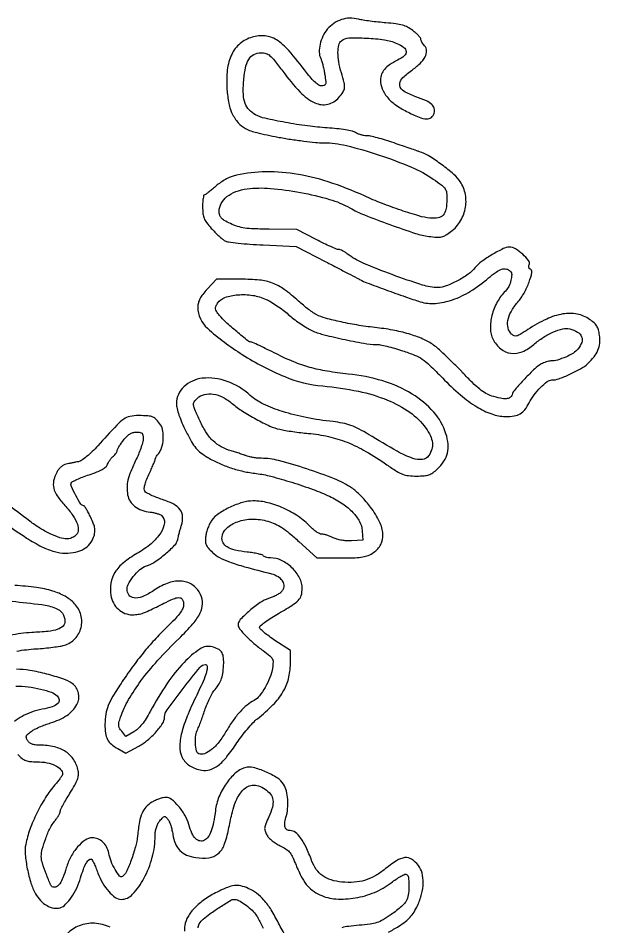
# Model space of a CAD drawing. Extents: x 0 to 2791, y 427 to 2463.
# Drawn here: x 2546.3 to 2791.4, y 1989.4 to 2372.6 of the extents above; entities that cross this region are included whole.
import ezdxf

# ---------------------------------------------------------------- set-up
doc = ezdxf.new("R2010")
doc.units = 0

msp = doc.modelspace()

# ---------------------------------------------------------------- linework, layer by layer
for points in [[(2541.198664, 2159.27503, 0.011036), (2549.853015, 2153.369343, 0.030016), (2556.302084, 2149.704817, 0.042694), (2561.526516, 2147.670161, 0.071633), (2566.180258, 2147, 0.050216), (2570.486948, 2147.433625, 0.079426), (2573.953436, 2148.735318, 0.091729), (2576.495218, 2150.879192, 0.09236), (2578.094299, 2153.785729, 0.040102), (2578.579775, 2155.781547, 0.076535), (2578.589126, 2157.428228, 0.058524), (2578.089734, 2159.275652, 0.015585), (2576.866163, 2162.074814, 0.010956), (2575.918843, 2163.96226, 0.016685), (2575.00697, 2165.553227, 0.011365), (2574.194625, 2166.80253, 0.247773), (2573.820599, 2167, -0.260309), (2572.701564, 2167.624935, -0.013932), (2570.590391, 2171.275623, -0.015321), (2568.705409, 2175.025331, -0.20312), (2568.653348, 2176.539023, -0.178494), (2569.180365, 2177.140302, -0.015011), (2571.053789, 2178.086834, -0.018477), (2573.427337, 2179.092765, -0.013203), (2576.14967, 2180.048125, 0.013692), (2579.459592, 2181.213327, 0.036435), (2581.726203, 2182.276821, 0.052948), (2583.206046, 2183.327363, 0.12168), (2583.97834, 2184.44303, -0.03692), (2584.40651, 2185.359341, -0.024378), (2585.023966, 2186.344898, -0.02455), (2585.722253, 2187.249258, -0.042892), (2586.395824, 2187.913542, 0.031769), (2587.009738, 2188.49266, 0.034265), (2587.528773, 2189.131188, 0.036545), (2587.891922, 2189.735674, 0.117516), (2588, 2190.189167, -0.121785), (2588.135275, 2190.736317, -0.013588), (2588.76924, 2191.864588, -0.015881), (2589.615848, 2193.182918, -0.012247), (2590.618689, 2194.566722, -0.029279), (2592.008062, 2196.182683, -0.061091), (2593.296668, 2197.224895, -0.073976), (2594.624591, 2197.802627, -0.065765), (2596.118689, 2198, -0.033064), (2597.667051, 2197.897497, -0.151968), (2598.473698, 2197.523798, -0.167832), (2598.881485, 2196.782233, -0.042576), (2599, 2195.392967, -0.065307), (2598.817213, 2193.999489, -0.015426), (2598.140929, 2191.747254, -0.015621), (2597.194976, 2189.186032, -0.014823), (2596.075503, 2186.642967, 0.012531), (2593.75126, 2181.428014, 0.038963), (2592.554958, 2177.773013, 0.054601), (2592.157911, 2174.720276, 0.051468), (2592.417006, 2171.590704, 0.095355), (2593.485852, 2168.87995, 0.08769), (2595.509362, 2166.666733, 0.078576), (2598.381075, 2165.103938, 0.058014), (2601.913489, 2164.293025, -0.023564), (2603.345593, 2164.066501, -0.023044), (2604.760902, 2163.705, -0.023664), (2605.970534, 2163.272373, -0.075626), (2606.702851, 2162.831648, -0.256145), (2607.907094, 2159.786279, -0.112962), (2606.374666, 2155.587052, -0.074192), (2602.282036, 2150.948906, -0.046504), (2596.325857, 2146.81481, 0.041878), (2590.64928, 2142.95196, 0.083246), (2587.058512, 2138.886449, 0.09886), (2585.358055, 2134.372666, 0.080437), (2585.344206, 2129.195714, 0.083462), (2586.430053, 2125.966619, 0.087313), (2588.500387, 2123.327005, 0.089572), (2591.296898, 2121.601544, 0.093814), (2594.474724, 2121, 0.041408), (2596.878984, 2121.199453, 0.047979), (2599.097063, 2121.792886, 0.023777), (2602.153112, 2123.102471, 0.003108), (2608.5, 2126.236048, -0.021866), (2612.27463, 2127.926676, -0.12866), (2614.40999, 2128.187321, -0.264462), (2615.576849, 2127.297432, -0.100883), (2616, 2125.221531, -0.10973), (2615.654706, 2123.66709, -0.047061), (2614.571563, 2121.823637, -0.032377), (2612.689207, 2119.542957, -0.01176), (2609.743488, 2116.554865, 0.012274), (2604.280259, 2111.001636, 0.015517), (2599.521807, 2105.594257, 0.014969), (2594.975354, 2099.744473, 0.010205), (2590.147041, 2092.841181, 0.010499), (2586.229698, 2086.715186, 0.040425), (2584.196327, 2082.683591, 0.056846), (2583.199686, 2079.120632, 0.037877), (2582.845912, 2074.891806, 0.034576), (2583.081784, 2071.053749, 0.088517), (2583.920301, 2068.409486, 0.098614), (2585.555706, 2066.388129, 0.050032), (2588.278337, 2064.54944), (2591.694614, 2062.709653), (2597.062815, 2065.604827, 0.049776), (2600.809541, 2068.135645, 0.037152), (2604.3988, 2071.600855, 0.036916), (2607.1362, 2075.165247, 0.139894), (2607.966779, 2077.820806, -0.152535), (2609.032496, 2080.95378, -0.007208), (2615.805747, 2089.955979, -0.005695), (2622.936775, 2098.941392, -0.225869), (2625.160633, 2100, -0.373477), (2625.888953, 2099.367796, -0.084674), (2625.839453, 2097.593199, -0.045042), (2625.008481, 2094.77625, -0.017084), (2623.368776, 2091.014353, 0.001835), (2619.73009, 2083.316061, 0.009944), (2617.854639, 2079.093535, 0.016305), (2616.59807, 2075.809931, 0.012017), (2615.414485, 2072.100279, 0.062668), (2614.395215, 2065.769857, 0.123362), (2615.456085, 2060.817207, 0.140677), (2618.583133, 2057.365005, 0.092718), (2623.609232, 2055.41353, 0.125965), (2627.073962, 2055.639624, 0.086521), (2630.568043, 2057.496088, 0.059227), (2634.290447, 2061.173472, 0.023714), (2638.492285, 2066.988182, -0.017444), (2640.519651, 2069.869137, -0.013989), (2642.892734, 2072.82739, -0.01422), (2645.243476, 2075.441036, -0.034591), (2647.155727, 2077.189597, 0.029493), (2653.676883, 2083.031688, 0.060472), (2657.880085, 2088.44182, 0.072281), (2660.206923, 2094.016712, 0.062854), (2661, 2100.300652), (2661, 2105.882242), (2654.51285, 2110.191121, -0.011943), (2652.026479, 2111.929595, -0.017378), (2649.927526, 2113.588497, -0.013001), (2648.304835, 2115.039448, -0.203897), (2648.01285, 2115.70589, -0.226443), (2648.317047, 2116.360999, -0.012647), (2650.133462, 2117.786537, -0.017459), (2652.472906, 2119.404966, -0.011725), (2655.25, 2121.095566, 0.007632), (2661.660926, 2124.926759, 0.06062), (2664.351899, 2127.080735, 0.122718), (2665.58201, 2129.177904, 0.071688), (2666, 2132.078262, 0.122323), (2664.890193, 2136.546772, 0.079258), (2661.672019, 2140.823786, 0.078396), (2657.239552, 2143.928866, 0.114144), (2652.608677, 2145, -0.032172), (2651.615915, 2145.063945, -0.037688), (2650.692022, 2145.255064, -0.041067), (2649.955077, 2145.533643, -0.144422), (2649.581394, 2145.868302, 0.187046), (2649.087027, 2146.2421, 0.012887), (2647.359881, 2146.686446, 0.016963), (2645.214365, 2147.103779, 0.01186), (2642.772377, 2147.434156, -0.026682), (2637.666359, 2148.279686, -0.079688), (2634.383098, 2149.57774, -0.134334), (2632.640295, 2151.381573, -0.156371), (2632.18962, 2153.713719, -0.182545), (2634.17823, 2157.529277, -0.098689), (2638.804382, 2160.255317, -0.081496), (2645.025733, 2161.343224, -0.07348), (2651.507336, 2160.454844, -0.037104), (2654.544857, 2159.321612, -0.036655), (2657.394529, 2157.748004, -0.028435), (2660.538167, 2155.433383, -0.011466), (2664.566251, 2151.939824), (2672.206684, 2145), (2682.455459, 2145, 0.006662), (2688.323775, 2145.078197, 0.034816), (2691.538783, 2145.388608, 0.058869), (2693.840223, 2146.059023, 0.047742), (2696.102117, 2147.284362, 0.126648), (2699.10676, 2150.662452, 0.136161), (2700.000984, 2154.977473, 0.098737), (2698.58316, 2160.240376, 0.044441), (2694.83453, 2166.370881, 0.019711), (2692.976361, 2168.682618, 0.015418), (2690.787882, 2171.044529, 0.015679), (2688.611277, 2173.118703, 0.036353), (2686.826396, 2174.496188, 0.051537), (2679.605121, 2178.270552, 0.015347), (2667.892843, 2182.518621, 0.014717), (2656.056213, 2186.022757, 0.063528), (2648.797053, 2186.982901, -0.020417), (2647.211014, 2187.055031, -0.016183), (2645.507087, 2187.258136, -0.016473), (2643.936997, 2187.550249, -0.038762), (2642.797053, 2187.895861, 0.009968), (2641.616062, 2188.329533, 0.003326), (2639.871468, 2188.918025, 0.003308), (2637.930342, 2189.544252, 0.003767), (2636.063264, 2190.117549, -0.050389), (2631.827111, 2191.864168, -0.067256), (2628.459527, 2194.299352, -0.060696), (2625.619925, 2197.745749, -0.032657), (2622.963626, 2202.5778, -0.005747), (2620.730497, 2207.500852, -0.073827), (2620.198487, 2209.446058, -0.174869), (2620.511543, 2210.803527, -0.065679), (2621.79383, 2212.313418, -0.125748), (2624.783868, 2213.890574, -0.097402), (2628.475838, 2214.042056, -0.081413), (2632.519803, 2212.721408, -0.057178), (2636.5, 2210.042858, 0.03493), (2640.773937, 2206.882243, 0.017593), (2646.557515, 2203.480023, 0.017091), (2652.358368, 2200.588799, 0.053034), (2656.5, 2199.206054, 0.01287), (2658.909757, 2198.741309, 0.005825), (2662.0875, 2198.250856, 0.005763), (2665.454359, 2197.810834, 0.007851), (2668.5, 2197.496856, -0.033831), (2677.05304, 2196.163377, -0.039284), (2684.916845, 2193.723703, -0.03591), (2692.853787, 2189.878544, -0.021793), (2701.66047, 2184.277016, 0.010927), (2705.764652, 2181.539522, 0.050519), (2708.311598, 2180.260373, 0.065183), (2710.747807, 2179.678901, 0.026034), (2714.181364, 2179.5, 0.017532), (2717.396113, 2179.612759, 0.063119), (2719.404243, 2180.011877, 0.076507), (2721.043024, 2180.854619, 0.034084), (2722.911222, 2182.414945, 0.05484), (2725.716192, 2185.763815, 0.086705), (2727.22145, 2189.183101, 0.08532), (2727.491245, 2192.950486, 0.051547), (2726.592293, 2197.345887, 0.106058), (2721.411464, 2206.477476, 0.074014), (2712.290394, 2214.092354, 0.06396), (2699.957131, 2219.602091, 0.047831), (2685.34343, 2222.515819, -0.016083), (2676.511307, 2223.700858, -0.026946), (2669.202196, 2225.330861, -0.028448), (2662.394116, 2227.664147, -0.020764), (2655.119505, 2230.987929, 0.002924), (2651.283619, 2232.908773, 0.004451), (2647.92793, 2234.527704, 0.001716), (2645.034073, 2235.880087, 0.108862), (2644.489841, 2236, -0.171471), (2643.143319, 2236.475767, -0.00493), (2638.378656, 2240.401316, -0.010435), (2633.864663, 2244.359325, -0.03488), (2631.152195, 2247.211313, -0.017867), (2629.811707, 2248.956938, -0.116133), (2629.395562, 2249.975377, -0.149382), (2629.532545, 2250.948165, -0.035909), (2630.33447, 2252.387713, -0.166373), (2633.435703, 2254.799726, -0.063311), (2638.871234, 2255.929059, -0.058103), (2645.130527, 2255.693138, -0.068175), (2650.817099, 2253.996889, -0.029507), (2652.82527, 2252.938559, -0.013255), (2655.335761, 2251.327546, -0.013069), (2657.906084, 2249.48023, -0.01735), (2660.13747, 2247.660961, 0.015524), (2662.371456, 2245.825952, 0.011457), (2664.950461, 2243.93091, 0.011603), (2667.472826, 2242.250864, 0.025303), (2669.496251, 2241.108974, 0.052075), (2674.117307, 2239.374177, 0.009667), (2682.952996, 2237.251764, 0.010145), (2691.897856, 2235.474654, 0.043986), (2697.282926, 2235, -0.049936), (2698.850797, 2234.843021, -0.009417), (2701.664349, 2234.218546, -0.009981), (2704.935383, 2233.358156, -0.009001), (2708.284906, 2232.33973, -0.016986), (2713.372424, 2230.499119, -0.054484), (2716.548384, 2228.805232, -0.042516), (2719.674556, 2226.257464, -0.007458), (2725.053971, 2220.896232, 0.021779), (2732.712997, 2213.688229, 0.040605), (2739.591625, 2208.669192, 0.051129), (2745.858755, 2205.664836, 0.083738), (2751.639338, 2204.626302, 0.037493), (2755.360545, 2204.86581, 0.096486), (2757.897462, 2205.739314, 0.10138), (2759.846885, 2207.470068, 0.044162), (2761.67789, 2210.427167, -0.045552), (2763.707269, 2213.684418, -0.034438), (2766.477905, 2216.862098, -0.032756), (2769.301609, 2219.335607, -0.164946), (2771.260785, 2220, 0.087489), (2774.167673, 2220.512566, 0.020199), (2778.785985, 2222.408031, 0.021591), (2783.349013, 2224.743296, 0.055761), (2786.339276, 2226.912608, 0.038926), (2789.029542, 2229.777531, 0.071043), (2790.659761, 2232.532592, 0.077197), (2791.373644, 2235.470483, 0.054458), (2791.290178, 2238.873231, 0.032697), (2790.831548, 2241.150897, 0.073316), (2790.129283, 2242.764717, 0.072704), (2788.98709, 2244.115385, 0.031719), (2787.128313, 2245.558778, 0.101602), (2781.853517, 2247.7538, 0.088944), (2775.873364, 2247.839962, 0.069562), (2769.027015, 2245.707768, 0.035427), (2761.153333, 2241.286591, -0.007822), (2757.922997, 2239.230509, -0.070577), (2756.390346, 2238.563905, -0.167643), (2755.301513, 2238.63244, -0.097896), (2754.203333, 2239.368096, -0.135905), (2752.753922, 2241.9277, -0.109008), (2752.665158, 2245.104838, -0.082332), (2754.016411, 2248.766546, -0.044838), (2756.758959, 2252.712103, 0.046325), (2759.497962, 2256.677617, 0.038865), (2761.648482, 2261.315384, 0.038084), (2762.820092, 2265.384221, 0.375891), (2762.010816, 2266.814608, -0.155438), (2761.709333, 2267.041535, -0.101373), (2761.532268, 2267.443304, -0.082585), (2761.507293, 2267.960471, -0.062548), (2761.643386, 2268.513062, 0.259609), (2761.37839, 2270.372019, 0.047213), (2758.932963, 2273.02902, 0.048155), (2755.865114, 2275.295331, 0.13583), (2753.319027, 2276, 0.115822), (2750.683348, 2275.381157, 0.01937), (2746.092433, 2272.873305, 0.021915), (2741.616688, 2269.924735, 0.063861), (2738.923852, 2267.396405, -0.066163), (2735.907496, 2264.590225, -0.031453), (2731.388839, 2261.793021, -0.030939), (2726.696487, 2259.64354, -0.092184), (2723.235624, 2259, -0.077564), (2716.689115, 2260.021694, -0.011318), (2703.927439, 2264.425286, -0.011996), (2691.378406, 2269.421478, -0.065791), (2685.115141, 2273.12733, 0.02511), (2684.101482, 2273.844071, 0.025668), (2683.028315, 2274.449903, 0.026499), (2682.046149, 2274.876336, 0.089395), (2681.360002, 2275, -0.099525), (2680.479791, 2275.176959, -0.006077), (2678.007419, 2276.248437, -0.00886), (2675.08085, 2277.622002, -0.006431), (2671.871178, 2279.25), (2663.752636, 2283.5), (2652.126318, 2283.592288, -0.006627), (2645.652395, 2283.729507, -0.027178), (2641.742253, 2284.077604, -0.041154), (2638.764885, 2284.760287, -0.034459), (2635.75, 2285.952415, -0.016684), (2633.136777, 2287.308913, -0.081128), (2631.837038, 2288.347276, -0.122789), (2631.20831, 2289.524688, -0.061607), (2631, 2291.208917, -0.127902), (2631.852653, 2294.487618, -0.097665), (2634.260481, 2297.325736, -0.080865), (2638.025106, 2299.437185, -0.05582), (2642.783161, 2300.592709, -0.052983), (2652.600148, 2300.797442, -0.02465), (2665.239741, 2299.089592, -0.024545), (2677.521082, 2296.179299, -0.059345), (2686.098896, 2292.54954, 0.035145), (2692.232624, 2289.597216, 0.008106), (2702.967526, 2285.530527, 0.007327), (2713.780076, 2281.81178, 0.048113), (2719.366131, 2280.559993, 0.014698), (2722.796888, 2280.233418, 0.069314), (2724.764639, 2280.377113, 0.083452), (2726.440293, 2281.042158, 0.026823), (2728.658751, 2282.553288, 0.095342), (2732.752356, 2287.136017, 0.095937), (2734.841566, 2292.900835, 0.097889), (2734.607711, 2298.931149, 0.103896), (2732.084342, 2304.277711, 0.055895), (2729.170716, 2307.345139, 0.018477), (2724.265141, 2311.17194, 0.018163), (2719.128881, 2314.605093, 0.062884), (2715.496406, 2316.259115, -0.00605), (2714.266104, 2316.658356, -0.00069), (2711.501997, 2317.596695, -0.000834), (2708.216926, 2318.723065, -0.000679), (2704.701882, 2319.940183, 0.008755), (2701.133338, 2321.111632, 0.010057), (2697.686457, 2322.101179, 0.009259), (2694.739892, 2322.825179, 0.055662), (2693.174388, 2323, -0.041435), (2691.9851, 2323.098726, -0.028642), (2690.667343, 2323.397438, -0.028979), (2689.425158, 2323.834225, -0.051332), (2688.472506, 2324.352979, 0.095782), (2687.134337, 2324.934959, 0.01423), (2684.232308, 2325.495467, 0.014976), (2680.610634, 2325.977747, 0.010432), (2676.5, 2326.31381, -0.018022), (2668.24898, 2327.114602, -0.012066), (2658.881056, 2328.59681, -0.01003), (2650.334454, 2330.33918, -0.067659), (2646.292501, 2331.843458, -0.084536), (2643.630556, 2333.909699, -0.098379), (2641.969643, 2336.643635, -0.075443), (2641.214302, 2340.385218, -0.031031), (2641.284043, 2345.572675, -0.027087), (2642.057786, 2351.507262, -0.087643), (2643.447598, 2355.21481, -0.139716), (2645.596496, 2357.255902, -0.121097), (2648.623766, 2358, -0.076072), (2650.715468, 2357.679909, -0.101434), (2652.392424, 2356.750943, -0.050353), (2654.304853, 2354.747341, -0.007066), (2657.758756, 2350.179055, 0.031267), (2665.076363, 2341.416009, 0.093688), (2671.37374, 2336.865862, 0.165468), (2676.765315, 2336.265461, 0.165031), (2681.411106, 2339.076725, 0.030443), (2683.211677, 2341.501964, 0.118946), (2683.831445, 2343.248508, 0.087646), (2683.682134, 2345.35893, 0.012266), (2682.510824, 2349.591069, -0.028905), (2681.412711, 2354.14249, -0.046194), (2681.066916, 2358.12423, -0.057531), (2681.444096, 2361.235825, -0.162023), (2682.587597, 2363.072699, -0.167145), (2685.657486, 2364.233462, -0.019622), (2693.080344, 2364.166878, -0.024197), (2700.68835, 2363.429697, -0.067653), (2705.827547, 2361.951456, -0.052209), (2708.846349, 2360.224992, -0.228273), (2709.802042, 2358.467739, -0.23759), (2709.008585, 2356.677863, -0.055929), (2706.178017, 2354.842501, 0.028937), (2702.780353, 2352.890942, 0.070486), (2700.613704, 2350.990768, 0.092951), (2699.416143, 2348.921894, 0.085042), (2699, 2346.492896, 0.095986), (2699.714668, 2342.804419, 0.077593), (2701.784096, 2339.333587, 0.064247), (2705.219904, 2336.133073, 0.038831), (2709.986081, 2333.25, 0.017825), (2715.234122, 2330.838392, 0.083948), (2718.45344, 2330.092767, 0.186161), (2720.428464, 2330.721103, 0.163629), (2721.602183, 2332.551108, 0.122011), (2721.608452, 2334.584369, 0.151711), (2720.639641, 2336.197424, 0.079431), (2718.339269, 2337.672786, 0.016639), (2713.878472, 2339.446587, -0.043924), (2708.836489, 2341.777215, -0.224014), (2707.11547, 2344.243489, -0.237512), (2707.971743, 2347.032599, -0.048782), (2712, 2350.488398, 0.036002), (2715.641904, 2353.454873, 0.080838), (2717.804289, 2356.276125, 0.127102), (2718.418829, 2358.789733, 0.182615), (2717.589336, 2360.901285, -0.02696), (2716.981054, 2361.65095, -0.028213), (2716.466867, 2362.450791, -0.029366), (2716.105187, 2363.187798, -0.099703), (2716, 2363.710052, 0.167329), (2715.808331, 2364.266748, 0.022298), (2714.988393, 2365.22502, 0.023791), (2713.875052, 2366.306481, 0.017926), (2712.556233, 2367.389312, 0.041751), (2710.434275, 2368.743887, 0.051544), (2708.257815, 2369.617484, 0.038299), (2705.478726, 2370.187038, 0.012457), (2701.306233, 2370.608508, -0.007426), (2698.037767, 2370.905471, -0.006743), (2694.672398, 2371.307662, -0.006764), (2691.671403, 2371.748819, -0.021487), (2689.684911, 2372.156578, 0.0673), (2686.034576, 2372.56352, 0.072691), (2682.506974, 2371.963423, 0.072628), (2679.296204, 2370.378129, 0.067015), (2676.572517, 2367.903812, 0.063607), (2674.704205, 2365.004734, 0.056081), (2673.526584, 2361.604174, 0.059427), (2673.182525, 2358.263099, 0.103221), (2673.793538, 2355.553791, -0.033832), (2674.242736, 2354.359986, -0.011535), (2674.735418, 2352.574093, -0.011408), (2675.190228, 2350.571243, -0.012908), (2675.532729, 2348.630317, -0.009523), (2675.893888, 2345.863654, -0.09946), (2675.794333, 2344.72887, -0.242568), (2675.276202, 2344.185599, -0.083477), (2674.172271, 2344, -0.142795), (2673.031064, 2344.332701, -0.040109), (2671.535384, 2345.463882, -0.032043), (2669.78589, 2347.235776, -0.016259), (2667.808727, 2349.668497, 0.01558), (2660.319239, 2358.909223, 0.070789), (2655.111005, 2363.4514, 0.121708), (2650.34018, 2365.104878, 0.09491), (2644.861548, 2364.567059, 0.103775), (2639.77354, 2361.82753, 0.106091), (2636.263483, 2357.292532, 0.085114), (2634.429035, 2350.851779, 0.044672), (2634.27561, 2342.5, 0.017216), (2634.582647, 2339.59621, 0.016191), (2635.093196, 2336.659892, 0.016401), (2635.715223, 2334.088382, 0.05246), (2636.360614, 2332.448568, 0.056142), (2639.012394, 2328.504683, 0.097276), (2642.090013, 2326.052658, 0.061666), (2646.800992, 2324.30292, 0.01209), (2655.659308, 2322.430846, 0.00795), (2661.052185, 2321.515157, 0.007258), (2666.637422, 2320.740731, 0.007279), (2671.646834, 2320.194034, 0.023341), (2675, 2320.034733, -0.060566), (2684.610592, 2318.858522, -0.019344), (2698.469899, 2314.851498, -0.019667), (2712.120212, 2309.721915, -0.05204), (2721.25, 2304.701345, -0.010338), (2724.837819, 2302.099477, -0.084123), (2726.222334, 2300.627636, -0.119638), (2726.818411, 2298.988785, -0.029409), (2726.968197, 2296.105109, -0.04207), (2726.587991, 2291.938392, -0.141959), (2725.39307, 2289.509032, -0.169711), (2723.235492, 2288.343129, -0.066828), (2719.812494, 2288.254973, -0.044419), (2715.197257, 2289.173666, -0.010265), (2707.632764, 2291.56177, -0.01102), (2699.457744, 2294.530746, -0.014958), (2692.226433, 2297.590792, 0.029532), (2676.905901, 2303.553914, 0.040677), (2662.533984, 2306.931527, 0.045311), (2649.164959, 2307.720642, 0.056301), (2636.84622, 2305.933304, 0.047005), (2635.172239, 2305.321287, 0.022094), (2633.13591, 2304.238714, 0.021667), (2631.086366, 2302.907206, 0.028438), (2629.34622, 2301.510568, -0.008705), (2627.818196, 2300.181773, -0.012322), (2626.409515, 2299.057187, -0.008482), (2625.206169, 2298.175912, -0.147103), (2624.75, 2298.023203, 0.341074), (2624.454803, 2297.780394, 0.019194), (2624.220313, 2296.538912, 0.022981), (2624.054072, 2294.920224, 0.014098), (2624, 2293.002881, 0.025725), (2624.147725, 2290.133562, 0.07054), (2624.636177, 2288.169294, 0.066562), (2625.669409, 2286.354212, 0.021074), (2627.66375, 2283.950428, 0.012444), (2629.219514, 2282.312245, 0.01222), (2630.86411, 2280.743265, 0.012183), (2632.371945, 2279.43917, 0.044616), (2633.41375, 2278.727149, 0.092995), (2634.865137, 2278.238266, 0.007029), (2638.999664, 2277.717109, 0.009501), (2643.985611, 2277.255441, 0.007083), (2649.5, 2276.928807), (2663.5, 2276.29841), (2676, 2269.824599, -0.000308), (2680.93354, 2267.265636, -0.00041), (2685.415625, 2264.932663, -0.000288), (2689.171778, 2262.970875, -0.004151), (2690.5, 2262.262083, 0.034618), (2693.178651, 2261.035904, 0.002198), (2701.283438, 2258.025108, 0.003582), (2709.54847, 2255.063046, 0.008506), (2715.748321, 2253.008832, 0.096248), (2722.105038, 2252.30012, 0.063572), (2729.318825, 2253.821447, 0.054825), (2736.946093, 2257.45292, 0.039901), (2744.5233, 2263.020166, -0.024393), (2747.715697, 2265.521642, -0.078142), (2750.131053, 2266.718028, -0.131373), (2752.058672, 2266.800358, -0.142665), (2753.701177, 2265.898823, -0.200541), (2754.291583, 2264.460732, -0.058067), (2753.992815, 2262.029395, -0.055353), (2753.060323, 2259.465795, -0.081666), (2751.667105, 2257.524248, 0.071743), (2748.207886, 2252.899026, 0.061901), (2745.982466, 2247.249937, 0.065898), (2745.305594, 2241.637577, 0.116946), (2746.427018, 2237.141132, 0.101688), (2749.691121, 2233.104112, 0.141585), (2753.934997, 2231.275263, 0.131117), (2758.750382, 2231.930088, 0.081336), (2763.619227, 2234.970539, -0.036958), (2767.602235, 2237.977445, -0.04092), (2771.855597, 2240.251461, -0.04504), (2775.795157, 2241.553314, -0.119323), (2778.742022, 2241.528612, -0.067278), (2782.064065, 2240.200752, -0.169266), (2783.761159, 2238.269034, -0.185765), (2783.805318, 2235.834486, -0.083053), (2782.202199, 2233.001377, -0.088627), (2780.287646, 2231.344596, -0.031595), (2777.057635, 2229.690085, -0.031952), (2773.56434, 2228.429429, -0.068586), (2770.736431, 2228.015056, 0.051473), (2769.902292, 2227.921754, 0.02302), (2768.833959, 2227.637235, 0.022497), (2767.721959, 2227.229688, 0.028354), (2766.736431, 2226.75, 0.063141), (2764.010573, 2224.738284, 0.012843), (2759.766962, 2220.476094, 0.010835), (2755.726154, 2216.013704, 0.099337), (2754.441546, 2213.75, -0.171875), (2753.54309, 2212.588914, -0.129125), (2751.995424, 2212.084645, -0.069032), (2749.55837, 2212.279279, -0.01933), (2745.852654, 2213.25, -0.060366), (2743.449821, 2214.309914, -0.035242), (2740.859643, 2216.106684, -0.024922), (2737.745572, 2218.875422, -0.00913), (2733.618403, 2223.081409, 0.00589), (2730.246556, 2226.562494, 0.00608), (2726.828701, 2229.926101, 0.005893), (2723.798887, 2232.768275, 0.025762), (2721.904836, 2234.331999, 0.051956), (2717.470808, 2236.958784, 0.031399), (2711.769493, 2239.158489, 0.027991), (2705.059547, 2240.868108, 0.021307), (2697.558923, 2242.008658, -0.013228), (2689.944691, 2243.040934, -0.013116), (2682.374065, 2244.476794, -0.012992), (2675.834295, 2246.07475, -0.050191), (2671.937344, 2247.568006, -0.036535), (2670.630768, 2248.349899, -0.009802), (2668.677124, 2249.780039, -0.009877), (2666.515632, 2251.496932, -0.010064), (2664.437344, 2253.28741, 0.025721), (2658.404638, 2258.164202, 0.066466), (2653.490726, 2260.821112, 0.065891), (2648.026492, 2262.108243, 0.024942), (2640.177909, 2262.5), (2629.855818, 2262.5), (2625.927909, 2258.288723, 0.020429), (2624.046915, 2256.099188, 0.046881), (2622.865505, 2254.276943, 0.059769), (2622.219537, 2252.571696, 0.060752), (2622, 2250.771547, 0.214391), (2626.037997, 2241.787023, 0.040557), (2640.754914, 2230.715933, 0.042509), (2658.62082, 2221.439367, 0.075838), (2674.660237, 2217.470696, -0.027796), (2689.668075, 2215.252329, -0.046362), (2701.878767, 2211.542081, -0.056187), (2711.344847, 2206.371956, -0.083123), (2718.068368, 2199.746923, -0.045426), (2720.005023, 2196.487506, -0.083016), (2720.856531, 2193.522757, -0.0973), (2720.636144, 2190.772362, -0.084466), (2719.395974, 2188.154944, -0.21374), (2716.622732, 2186.497703, -0.114188), (2712.575852, 2186.94423, -0.045684), (2706.052669, 2189.924776, -0.00734), (2694, 2197.060931, 0.01895), (2690.025757, 2199.291064, 0.03234), (2686.534265, 2200.803633, 0.03425), (2683.022077, 2201.797168, 0.024709), (2679, 2202.437162, -0.020801), (2667.659655, 2204.150901, -0.028853), (2657.700095, 2206.686249, -0.033004), (2649.615836, 2209.849247, -0.073405), (2644.119172, 2213.493651, 0.093705), (2634.342228, 2219.422987, 0.117844), (2623.862076, 2220.725896, 0.161403), (2616.097102, 2217.155639, 0.207865), (2613, 2210.027722, 0.059725), (2613.246396, 2207.97231, 0.022846), (2614.055796, 2205.202415, 0.020072), (2615.314884, 2201.957353, 0.013772), (2616.989258, 2198.380378, 0.012267), (2619.378761, 2193.899205, 0.045566), (2621.198313, 2191.270603, 0.05721), (2623.241897, 2189.328466, 0.02779), (2626.239258, 2187.321173, 0.027558), (2630.936058, 2184.879414, 0.026276), (2635.947164, 2182.925521, 0.025839), (2641.220109, 2181.479948, 0.024618), (2646.699738, 2180.558028, -0.035123), (2652.748266, 2179.409346, -0.011076), (2661.596046, 2176.864706, -0.011453), (2670.607875, 2173.827197, -0.023349), (2677.5, 2170.95627, -0.037668), (2683.057373, 2167.798758, -0.055029), (2687.352045, 2164.1672, -0.065804), (2690.15348, 2160.304698, -0.109069), (2691.25661, 2156.451068), (2691.5, 2152.5), (2686.802174, 2152.19734, -0.028053), (2684.67592, 2152.179808, -0.028278), (2682.566796, 2152.400775, -0.029974), (2680.64775, 2152.831639, -0.049155), (2679.101834, 2153.44734, 0.022199), (2677.815615, 2154.041682, 0.019888), (2676.434179, 2154.543906, 0.020354), (2675.157473, 2154.894804, 0.056942), (2674.236751, 2155, -0.111713), (2673.323486, 2155.206625, -0.032619), (2672.058541, 2155.914548, -0.031006), (2670.698384, 2156.921811, -0.028784), (2669.437091, 2158.113353, 0.053656), (2664.375296, 2162.440513, 0.043934), (2658.167064, 2165.931838, 0.044631), (2651.56879, 2168.230877, 0.061596), (2645.349197, 2169, 0.071575), (2640.854661, 2168.353297, 0.037962), (2635.581171, 2166.358106, 0.037983), (2630.791322, 2163.656703, 0.090892), (2627.875531, 2160.825199, 0.039192), (2627.043964, 2159.439291, 0.023269), (2626.265884, 2157.675953, 0.023199), (2625.649987, 2155.833716, 0.036679), (2625.314493, 2154.203174, 0.036304), (2625.193372, 2152.081403, 0.094375), (2625.501706, 2150.58907, 0.081438), (2626.369548, 2149.187634, 0.022408), (2628.16593, 2147.304335, 0.068442), (2631.125496, 2145.157625, 0.035847), (2635.289714, 2143.301989, 0.020547), (2641.736645, 2141.262073, 0.004503), (2652.987312, 2138.313033, -0.0812), (2655.851757, 2137.070129, -0.120836), (2657.723672, 2135.096112, -0.154756), (2658.206676, 2132.844082, -0.161318), (2657.290512, 2130.768519, -0.062324), (2656.398206, 2130.000398, -0.023975), (2654.991764, 2129.16055, -0.023294), (2653.361381, 2128.385421, -0.026537), (2651.734426, 2127.802286, 0.079072), (2648.277579, 2126.137072, 0.02665), (2643.845134, 2122.696911, 0.02165), (2639.878656, 2118.952574, 0.196082), (2639.004627, 2116.787304, 0.170596), (2639.607846, 2115.090311, 0.02193), (2642.202407, 2112.151853, 0.024326), (2645.630939, 2108.925819, 0.020887), (2649.530388, 2105.870793, -0.012814), (2652.350799, 2103.733696, -0.101565), (2653.393104, 2102.48183, -0.134805), (2653.714581, 2101.069937, -0.028767), (2653.456814, 2098.542529, -0.053335), (2652.382917, 2094.596707, -0.035902), (2650.37505, 2090.376362, -0.035911), (2647.970412, 2086.766512, -0.109564), (2645.718625, 2084.896206, 0.053776), (2642.728289, 2082.927161, 0.036861), (2639.79015, 2080.115279, 0.031349), (2636.854515, 2076.417354, 0.01954), (2633.870559, 2071.754112, -0.032482), (2630.861881, 2067.309773, -0.056567), (2627.756819, 2064.127102, -0.076385), (2624.84559, 2062.412546, -0.188741), (2622.409743, 2062.396261, -0.256807), (2621.405416, 2063.584683, -0.038582), (2621.012399, 2066.79643, -0.041662), (2621.146709, 2070.270774, -0.094584), (2621.946658, 2072.763569, 0.029862), (2622.432694, 2073.797517, 0.005123), (2623.216447, 2075.821376, 0.005566), (2624.08699, 2078.220419, 0.004944), (2624.939996, 2080.734732, -0.017926), (2625.88926, 2083.310951, -0.016319), (2627.048359, 2085.895944, -0.016584), (2628.236599, 2088.138125, -0.049572), (2629.243338, 2089.549657, 0.041267), (2630.955082, 2091.867419, 0.058763), (2632.035601, 2094.185139, 0.050889), (2632.642038, 2096.933674, 0.022835), (2632.90032, 2100.627555, 0.042658), (2632.725709, 2103.480883, 0.119699), (2631.979797, 2105.323495, 0.126202), (2630.500222, 2106.56167, 0.049998), (2627.98743, 2107.467019, 0.213581), (2622.863557, 2106.561425, 0.053054), (2616.200013, 2100.928486, 0.042763), (2608.973594, 2091.94697, 0.025877), (2601.94746, 2080.233994, -0.01803), (2600.191206, 2077.199299, -0.028304), (2598.447395, 2074.742559, -0.033387), (2596.728973, 2072.862912, -0.058776), (2595.050642, 2071.597568), (2591.706363, 2069.644404), (2589.911303, 2071.861209, -0.040138), (2588.979182, 2073.222443, -0.110263), (2588.636515, 2074.328023, -0.086651), (2588.75658, 2075.630029, -0.018895), (2589.430609, 2077.789007, -0.045283), (2592.840501, 2085.206495, -0.029206), (2598.025826, 2093.12447, -0.024812), (2605.048288, 2101.671183, -0.015397), (2614.073312, 2111.011851, 0.019055), (2619.952866, 2117.186773, 0.066598), (2623.004911, 2121.747106, 0.108477), (2623.962583, 2125.64888, 0.11351), (2623.171184, 2129.523636, 0.129731), (2620.039455, 2133.352736, 0.130759), (2615.435359, 2135.123617, 0.108325), (2609.846082, 2134.513872, 0.069631), (2603.989798, 2131.586753, -0.039184), (2599.445021, 2128.95908, -0.102588), (2595.802251, 2128.062122, -0.188212), (2593.390944, 2128.901838, -0.189307), (2592.19318, 2131.150489, -0.14717), (2592.657827, 2133.748215, -0.047695), (2594.769095, 2137.081898, -0.047833), (2597.571357, 2140.057136, -0.103468), (2600.296382, 2141.594068, 0.070318), (2603.933811, 2143.341006, 0.028396), (2608.344313, 2146.658671, 0.025449), (2612.218374, 2150.286478, 0.143217), (2613.521014, 2152.771446, -0.009928), (2613.803977, 2154.047711, -0.004974), (2614.20958, 2155.649625, -0.004936), (2614.662251, 2157.299301, -0.007272), (2615.095041, 2158.737915, 0.086385), (2615.592415, 2162.415537, 0.151127), (2614.582507, 2165.2897, 0.115823), (2611.858826, 2167.594533, 0.039922), (2607.060015, 2169.577635, -0.015239), (2604.525917, 2170.48131, -0.019075), (2602.238088, 2171.478851, -0.017557), (2600.410724, 2172.440494, -0.12274), (2599.688326, 2173.13233, -0.148609), (2599.417868, 2174.118427, -0.052275), (2599.612833, 2175.588813, -0.036756), (2600.242444, 2177.555962, -0.014661), (2601.37831, 2180.151186, 0.00534), (2602.38264, 2182.334178, 0.007472), (2603.229879, 2184.307356, 0.004777), (2603.897973, 2185.974842, 0.093148), (2604, 2186.517751, -0.103373), (2604.087816, 2186.937966, -0.026282), (2604.401561, 2187.563998, -0.025656), (2604.843777, 2188.256305, -0.023483), (2605.367016, 2188.921259, 0.104979), (2606.751217, 2191.42841, 0.054919), (2607.411966, 2194.948768, 0.055178), (2607.28992, 2198.4914, 0.114328), (2606.288619, 2201.055114, 0.034345), (2604.546469, 2203.260072, 0.107248), (2603.015676, 2204.352399, 0.084568), (2600.966125, 2204.848227, 0.016442), (2597.15, 2204.984687, 0.045271), (2593.31053, 2204.647418, 0.114539), (2590.751729, 2203.54688, 0.047202), (2587.803761, 2200.916116, 0.002945), (2579.900338, 2192.294655, -0.016115), (2577.49058, 2189.801106, -0.021356), (2575.133825, 2187.702367, -0.022246), (2573.054027, 2186.152694, -0.097509), (2571.650338, 2185.556784, -0.000199), (2570.45549, 2185.306267, -0.000123), (2569.049505, 2185.012425, -0.000123), (2567.659511, 2184.722638, -0.000221), (2566.518189, 2184.485513, 0.079456), (2565.436527, 2184.07468, 0.047583), (2564.312286, 2183.277729, 0.045284), (2563.292138, 2182.222579, 0.050237), (2562.518189, 2181.035173, 0.064372), (2561.222242, 2177.470336, 0.115722), (2561.254144, 2174.37471, 0.092596), (2562.711713, 2171.1575, 0.031005), (2565.938728, 2167.10138, -0.030825), (2569.349164, 2162.817886, -0.070418), (2571.216123, 2159.144106, -0.113878), (2571.513512, 2156.261161, -0.206731), (2570.333022, 2154.254244, -0.041923), (2569.545365, 2153.773952, -0.030017), (2568.596193, 2153.368434, -0.030501), (2567.638186, 2153.090088, -0.055502), (2566.829107, 2153, -0.08386), (2563.888765, 2153.49665, -0.027213), (2559.795215, 2155.174884, -0.026164), (2555.35222, 2157.577933, -0.026059), (2551.178307, 2160.434829, 0.007735), (2540.613328, 2168.249488, 0.038633)], [(2545.648167, 2105.690601, -0.027125), (2553.851534, 2106.645372, 0.008068), (2557.399794, 2106.921865, 0.008259), (2560.909607, 2107.311003, 0.008065), (2563.943219, 2107.748001, 0.033967), (2565.734363, 2108.16192, 0.129317), (2570.242412, 2110.93962, 0.131056), (2572.772503, 2115.562766, 0.128286), (2572.691928, 2120.911547, 0.121293), (2570.020687, 2125.66868, 0.076303), (2566.047496, 2128.787018, 0.054236), (2560.834387, 2131.020358, 0.041406), (2553.961324, 2132.511345, 0.019045), (2544.832593, 2133.360678, -0.004751)], [(2543.70252, 2126.691583, -0.008081), (2556.196244, 2125.276491, -0.058608), (2562.047902, 2123.807044, -0.148637), (2564.893789, 2121.606422, -0.153879), (2565.984687, 2118.225249, -0.200472), (2565.17817, 2116.257409, -0.115497), (2562.968284, 2114.883732, -0.056641), (2558.89399, 2114.002455, -0.013854), (2552.035431, 2113.506734, 0.043818), (2542.893063, 2112.292642, 0.069561)], [(2702.340436, 1987.184392, 0.025634), (2706.656138, 1989.64303, 0.022054), (2709.499008, 1991.643516, 0.043674), (2711.525312, 1993.510836, 0.046678), (2713.110992, 1995.615739, 0.029154), (2714.575847, 1998.335496, 0.045979), (2716.314212, 2003.190088, 0.057191), (2716.971895, 2007.935724, 0.065391), (2716.521997, 2012.118605, 0.107606), (2714.973915, 2015.306033, 0.080919), (2712.112002, 2017.933908, 0.178661), (2709.263863, 2018.593918, 0.114053), (2705.774202, 2017.308206, 0.024215), (2700.5, 2013.474416, -0.041969), (2696.41904, 2010.723731, -0.056311), (2692.307999, 2009.001629, -0.055262), (2687.855555, 2008.220022, -0.038467), (2682.747836, 2008.289149, -0.051952), (2678.22018, 2009.179829, -0.080105), (2674.648438, 2010.940191, -0.084438), (2671.939504, 2013.653811, -0.064489), (2669.971738, 2017.36748, 0.019215), (2667.609243, 2023.004218, 0.046786), (2665.338147, 2026.890932, 0.069047), (2663.115565, 2029.228479, 0.169786), (2660.909019, 2030, -0.135156), (2659.566926, 2030.369534, -0.183051), (2658.791643, 2031.345432, -0.110988), (2658.643057, 2033.02625, -0.035656), (2659.15392, 2035.493398, 0.044749), (2659.859783, 2039.243991, 0.042173), (2659.907629, 2043.136815, 0.044613), (2659.326141, 2046.713405, 0.075639), (2658.143622, 2049.5, 0.114553), (2655.461774, 2052.208625, 0.039187), (2650.53857, 2054.796278, 0.038609), (2645.345858, 2056.565669, 0.137431), (2641.866313, 2056.489369, 0.110594), (2637.769499, 2054.168821, 0.057996), (2633.891112, 2049.740356, 0.05493), (2630.89552, 2044.173417, 0.065975), (2629.412966, 2038.419033, -0.017718), (2628.636726, 2033.478044, -0.040448), (2627.623233, 2029.845896, -0.055965), (2626.359631, 2027.325814, -0.126369), (2624.79808, 2025.891936, -0.172551), (2622.895582, 2025.605062, -0.149409), (2621.105236, 2026.557021, -0.091126), (2619.509165, 2028.871444, -0.036536), (2618.189009, 2032.5, 0.059028), (2616.539096, 2036.470672, 0.047334), (2613.899478, 2040.277021, 0.049362), (2610.95954, 2043.134758, 0.169747), (2608.484356, 2044, 0.06125), (2607.332325, 2043.858344, 0.023411), (2605.782001, 2043.39316, 0.022764), (2604.127456, 2042.724931, 0.025926), (2602.612983, 2041.934161, 0.074102), (2600.139953, 2039.930307, 0.085096), (2598.496031, 2037.377377, 0.057747), (2597.399311, 2033.660882, 0.016981), (2596.582308, 2027.761932, -0.040919), (2595.706066, 2023.091433, -0.02222), (2593.913849, 2017.528669, -0.017635), (2591.82296, 2012.461904, -0.148727), (2590.209542, 2010.629504, -0.380331), (2589.002161, 2010.840861, -0.035285), (2587.1446, 2013.555554, -0.037522), (2585.43191, 2017.060418, -0.048558), (2584.434835, 2020.495666, 0.074231), (2583.535828, 2023.089511, 0.084403), (2581.94508, 2025.181021, 0.090651), (2579.859132, 2026.522017, 0.10313), (2577.527494, 2026.958373, 0.148566), (2574.522293, 2025.977459, 0.062012), (2571.325437, 2023.091439, 0.054845), (2568.488353, 2018.971139, 0.0512), (2566.536609, 2014.23804, -0.018814), (2565.146442, 2010.131678, -0.060512), (2563.803771, 2007.583399, -0.112759), (2562.426272, 2006.324556, -0.212516), (2560.955808, 2006.181397, -0.215095), (2559.945336, 2007.114262, -0.009167), (2558.085178, 2011.727956, -0.014931), (2556.483181, 2016.32902, -0.071215), (2556.032646, 2019.068499, -0.07232), (2556.416593, 2022.1596, -0.021964), (2557.869087, 2026.664739, -0.022308), (2559.729776, 2031.060584, -0.063706), (2561.524658, 2033.846935, 0.019115), (2562.472273, 2035.064702, 0.022348), (2563.272868, 2036.291042, 0.022027), (2563.849933, 2037.373897, 0.111858), (2564, 2038.036293, -0.114291), (2564.180108, 2038.81394, -0.007989), (2565.203981, 2040.823767, -0.010995), (2566.528701, 2043.196878, -0.008045), (2568.098659, 2045.773642, 0.011699), (2570.150768, 2049.197832, 0.040214), (2571.244494, 2051.544636, 0.062073), (2571.687318, 2053.421107, 0.076437), (2571.606827, 2055.215863, 0.094313), (2569.746148, 2059.801491, 0.103077), (2566.374276, 2063.217047, 0.090347), (2561.527517, 2065.301747, 0.056559), (2555.374527, 2066, -0.029176), (2553.507299, 2066.10905, -0.061986), (2552.103644, 2066.45327, -0.079024), (2551.052977, 2067.057659, -0.083396), (2550.264117, 2067.948689, -0.056108), (2549.725732, 2069.074279, -0.177929), (2549.740623, 2069.895782, -0.124318), (2550.308397, 2070.69503, -0.021859), (2551.77357, 2071.83699, -0.03788), (2553.194811, 2072.693993, -0.014187), (2555.303463, 2073.682905, -0.013961), (2557.670673, 2074.634529, -0.016465), (2559.961621, 2075.397246, 0.072433), (2566.790712, 2078.554617, 0.123306), (2571.04348, 2083.140372, 0.182535), (2571.726058, 2087.939742, 0.185123), (2569.059571, 2091.957582, 0.072665), (2565.137796, 2093.967999, 0.019313), (2558.385166, 2095.983091, 0.020372), (2551.216457, 2097.515861, 0.042501), (2545.531167, 2098, -0.023542)], [(2545.270236, 2090.95763, -0.029645), (2550.474906, 2090.606436, -0.027265), (2555.751627, 2089.639881, -0.026963), (2560.253849, 2088.298347, -0.110924), (2562.6429, 2086.785672, -0.160969), (2563.507627, 2085.06719, -0.251384), (2562.959509, 2083.544677, -0.108323), (2560.663971, 2082.239875, -0.025723), (2556.375347, 2081.146513, 0.034524), (2551.906099, 2079.923015, 0.04064), (2547.895724, 2078.144264, 0.045408), (2544.737294, 2076.032011, 0.10013)], [(2546.114937, 2062.038909, 0.031656), (2547.934009, 2060.436663, 0.074371), (2549.509686, 2059.554572, 0.067744), (2551.364471, 2059.126936, 0.022833), (2554.142665, 2059, -0.043507), (2558.393185, 2058.62944, -0.069314), (2561.859701, 2057.510118, -0.093161), (2564.149119, 2055.817897, -0.184036), (2564.984687, 2053.752881, -0.152733), (2564.852589, 2053.298005, -0.009373), (2564.040814, 2052.122819, -0.013241), (2562.993929, 2050.744926, -0.009376), (2561.75, 2049.252881, 0.038085), (2557.797904, 2043.917866, 0.026446), (2554.143438, 2037.36246, 0.026502), (2551.212868, 2030.482675, 0.039203), (2549.455965, 2024.167282, 0.071719), (2549.243931, 2019.910922, 0.025569), (2550.122637, 2013.874227, 0.025935), (2551.652559, 2007.820231, 0.05493), (2553.574769, 2003.387153, 0.060647), (2555.746737, 2000.470172, 0.072841), (2558.438081, 1998.363266, 0.083438), (2561.286509, 1997.316151, 0.123908), (2563.926951, 1997.476815, 0.119839), (2566.280678, 1998.906564, 0.046033), (2568.746148, 2001.867273, 0.041652), (2570.969987, 2005.75919, 0.037283), (2572.614623, 2010.110899, -0.014809), (2573.777672, 2013.66304, -0.040069), (2574.873196, 2016.07637, -0.0607), (2575.935457, 2017.541038, -0.208461), (2576.988454, 2018, -0.275092), (2577.365675, 2017.775468, -0.010372), (2578.149485, 2016.256015, -0.016122), (2579.013306, 2014.338511, -0.010347), (2579.896746, 2012.06303, 0.044321), (2581.84114, 2007.913762, 0.048881), (2584.433631, 2004.316639, 0.054952), (2587.203537, 2001.793421, 0.158568), (2589.642467, 2001, 0.209211), (2594.500643, 2003.125808, 0.063529), (2599.270792, 2009.822199, 0.057315), (2602.801535, 2018.724723, 0.065862), (2604, 2027.783561, -0.035544), (2604.131277, 2029.627896, -0.040687), (2604.522857, 2031.351092, -0.04353), (2605.153906, 2032.878552, -0.056035), (2605.999334, 2034.139216, -0.013598), (2607.271623, 2035.561234, -0.163567), (2607.911566, 2035.902124, -0.241512), (2608.499513, 2035.714594, -0.031973), (2609.392553, 2034.704902, -0.065508), (2609.975731, 2033.70824, -0.020783), (2610.578756, 2032.091605, -0.02035), (2611.107882, 2030.214624, -0.02131), (2611.47332, 2028.329346, 0.061054), (2612.551715, 2024.445014, 0.09786), (2614.453355, 2021.591681, 0.098232), (2617.291508, 2019.683141, 0.061908), (2621.150692, 2018.604653, 0.067561), (2626.671642, 2018.527726, 0.148471), (2630.496525, 2020.216459, 0.125727), (2633.13146, 2023.985722, 0.042153), (2634.974352, 2030.5, -0.007542), (2636.3247, 2036.945247, -0.026997), (2637.46963, 2040.994031, -0.041188), (2638.73679, 2043.894448, -0.048845), (2640.404274, 2046.375, -0.076979), (2642.568059, 2048.302422, -0.115824), (2644.937149, 2049.149567, -0.109684), (2647.531057, 2048.874361, -0.064048), (2650.356154, 2047.502294, -0.086444), (2652.605563, 2045.396232, -0.128846), (2653.623938, 2042.915664, -0.102198), (2653.405899, 2039.823943, -0.041006), (2651.920962, 2035.83125, 0.011406), (2650.59786, 2032.829985, 0.070335), (2650.178166, 2031.199715, 0.10918), (2650.321812, 2029.84926, 0.045865), (2651.062749, 2028.168174, 0.066629), (2651.924691, 2027.010157, 0.029661), (2653.334129, 2025.726903, 0.028709), (2655.009547, 2024.526086, 0.034481), (2656.715019, 2023.60426, -0.035112), (2659.011074, 2022.359476, -0.07451), (2660.53345, 2021.03571, -0.062827), (2661.752375, 2019.17861, -0.019252), (2663.113673, 2016.10426, 0.020634), (2665.441637, 2010.885781, 0.050341), (2667.680531, 2007.326297, 0.063964), (2670.214771, 2004.814359, 0.056793), (2673.401069, 2002.905434, 0.08998), (2680.208837, 2001.190176, 0.05858), (2688.328168, 2001.593919, 0.056382), (2696.493078, 2003.936088, 0.066376), (2703.450781, 2007.962028, -0.015602), (2705.618356, 2009.528919, -0.023311), (2707.613272, 2010.746805, -0.020027), (2709.274573, 2011.572873, -0.248685), (2709.954954, 2011.52784, -0.226389), (2710.73815, 2010.311175, -0.027846), (2710.968611, 2007.070752, -0.032893), (2710.791588, 2003.56407, -0.061859), (2710.119145, 2000.813376, -0.092101), (2709.424098, 1999.672068, -0.020327), (2707.819654, 1998.021858, -0.020479), (2705.778616, 1996.239449, -0.018449), (2703.528035, 1994.563749, -0.018166), (2700.060226, 1992.356656, -0.052368), (2697.468315, 1991.181029, -0.048292), (2694.574147, 1990.519621, -0.013705), (2689.975143, 1990.054672, 0.012979), (2685.580165, 1989.616789, 0.042603), (2682.729687, 1989.00799, 0.052152)], [(2659.220598, 1985.272556, -0.0233), (2656.01322, 1990.973017, 0.021216), (2652.901476, 1996.557818, 0.041046), (2649.87951, 2000.678141, 0.050737), (2646.738818, 2003.630807, 0.063408), (2643.282119, 2005.64, 0.043389), (2640.074139, 2006.678736, 0.086501), (2637.417529, 2006.821928, 0.068191), (2634.475172, 2006.055261, 0.019106), (2630.144352, 2004.072869, 0.033699), (2624.837156, 2000.928603, 0.049534), (2620.697752, 1997.433441, 0.058454), (2617.872403, 1993.746202, 0.092683), (2616.503781, 1990.02238, 0.050557), (2616.338827, 1987.539509, 0.081785)], [(2622.185432, 1988.927295, -0.174701), (2622.590813, 1990.709204, -0.068696), (2624.25, 1992.652182, -0.028772), (2627.087002, 1994.896646, -0.009986), (2631.418284, 1997.808074, -0.005078), (2635.893484, 2000.624318, -0.138763), (2637.221104, 2001, -0.11774), (2639.117068, 2000.547263, -0.033726), (2641.732012, 1998.993166, -0.034149), (2644.326579, 1996.929462, -0.049343), (2646.28391, 1994.751051, -0.025921), (2647.32224, 1993.171588, -0.012983), (2648.476017, 1991.078359, -0.012854), (2649.560445, 1988.845344, -0.018526)], [(2585.100614, 1989.267296, 0.09039), (2578.438479, 1990.887302, 0.106646), (2572.039051, 1989.892333, 0.115152), (2566.973763, 1986.456449, 0.119584)]]:
    msp.add_lwpolyline(points, format="xyb")

doc.saveas('drawing.dxf')
